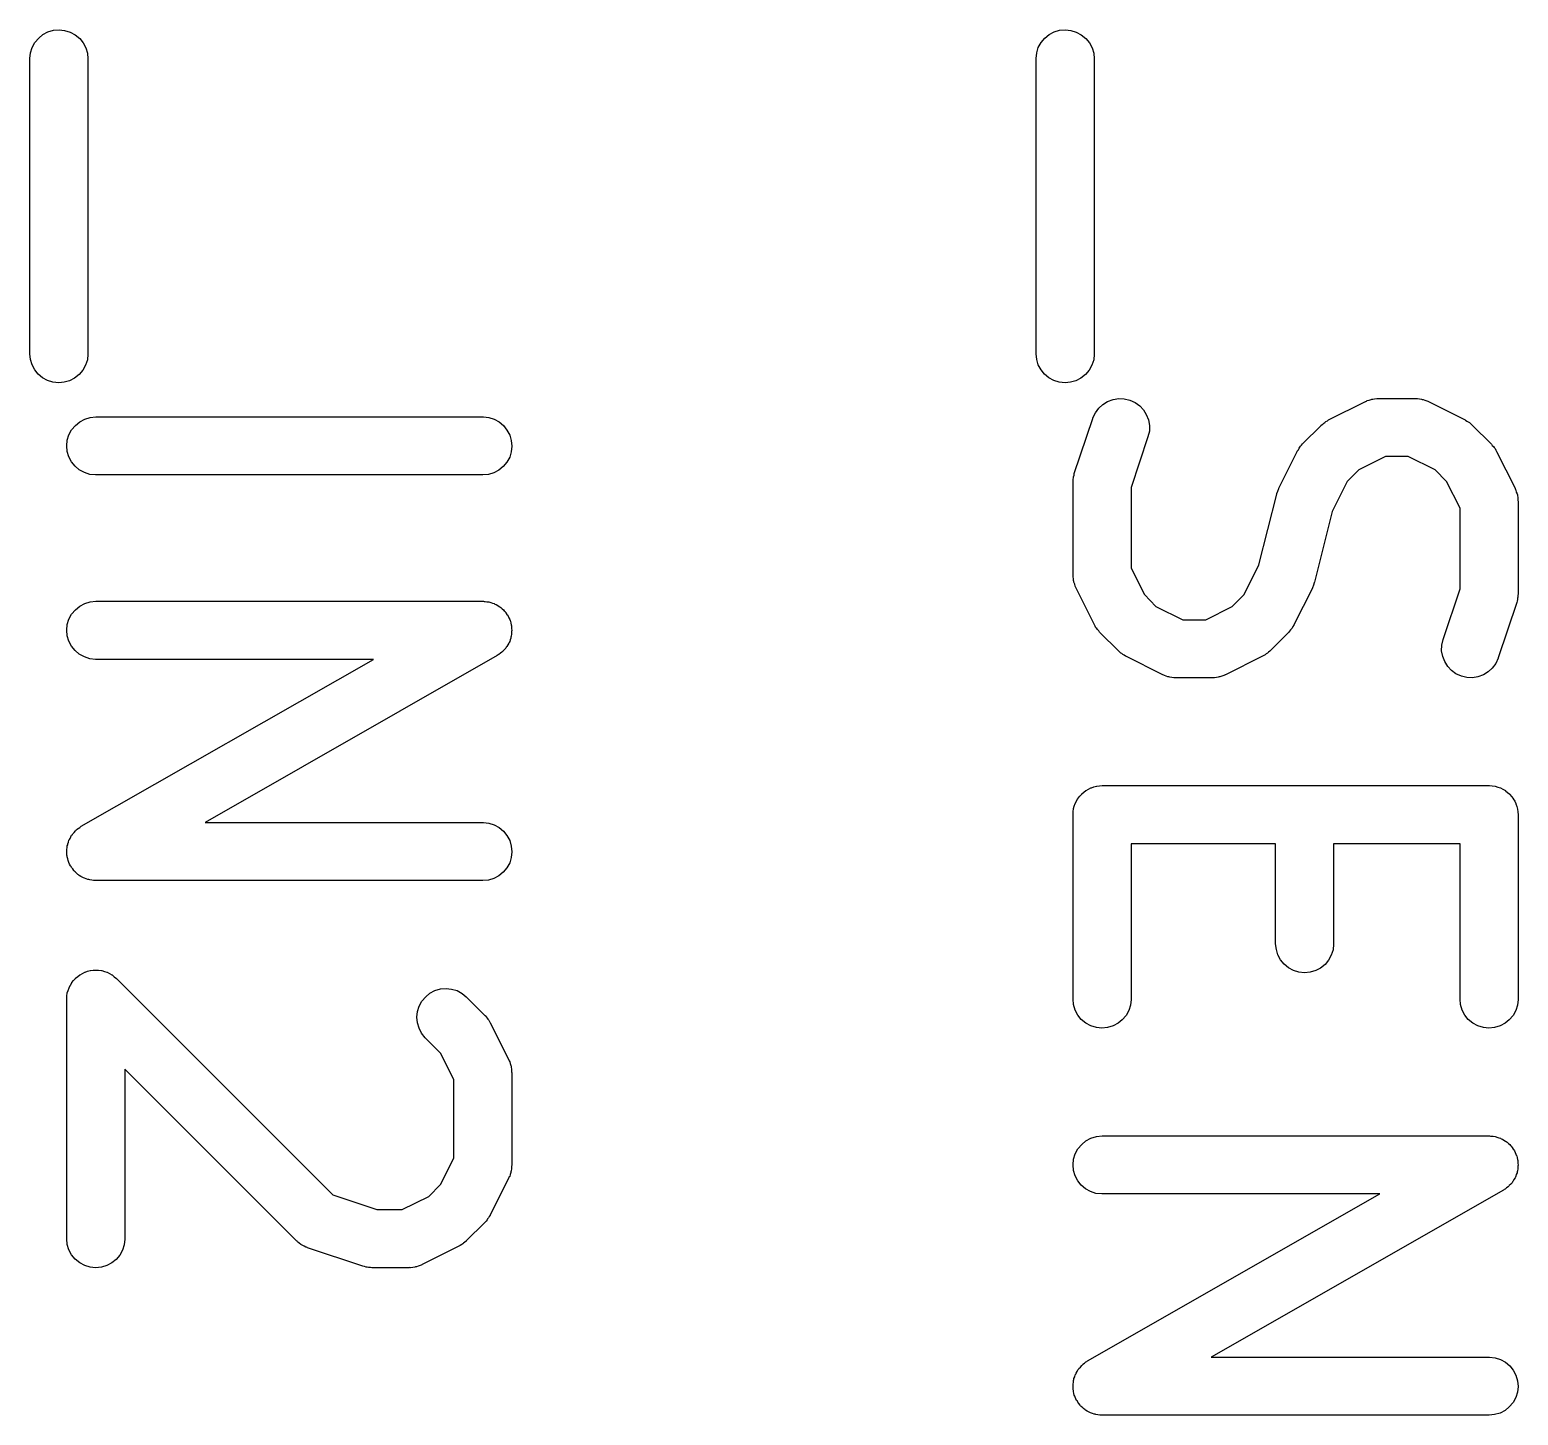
# Model space of a CAD drawing. Extents: x 156.4 to 200.3, y -120.7 to -71.6.
# Drawn here: x 167.977 to 171.823, y -83.601 to -80.022 of the extents above; entities that cross this region are included whole.
import ezdxf

# ---------------------------------------------------------------- set-up
doc = ezdxf.new("R2010")
doc.units = 0
doc.layers.add('BLACK', color=7, linetype='CONTINUOUS')

msp = doc.modelspace()

# ---------------------------------------------------------------- linework, layer by layer
at = {"layer": 'BLACK', "linetype": 'CONTINUOUS'}
for p, q in [((168, -80.0439), (168.011, -80.0347)), ((168.011, -80.0347), (168.024, -80.028)), ((168.024, -80.028), (168.038, -80.0238)), ((168.038, -80.0238), (168.053, -80.0225)), ((168.053, -80.0225), (168.067, -80.024)), ((168.067, -80.024), (168.081, -80.0284)), ((168.081, -80.0284), (168.094, -80.0353)), ((170.6, -80.0439), (170.611, -80.0347)), ((170.611, -80.0347), (170.624, -80.028)), ((170.624, -80.028), (170.638, -80.0238)), ((170.638, -80.0238), (170.653, -80.0225)), ((170.653, -80.0225), (170.667, -80.024)), ((170.667, -80.024), (170.681, -80.0284)), ((170.681, -80.0284), (170.694, -80.0353)), ((167.979, -80.0819), (167.983, -80.068)), ((167.983, -80.068), (167.99, -80.0551)), ((167.99, -80.0551), (168, -80.0439)), ((168.094, -80.0353), (168.106, -80.0447)), ((168.106, -80.0447), (168.115, -80.056)), ((168.115, -80.056), (168.122, -80.0689)), ((168.122, -80.0689), (168.126, -80.0829)), ((170.579, -80.0819), (170.583, -80.068)), ((170.583, -80.068), (170.59, -80.0551)), ((170.59, -80.0551), (170.6, -80.0439)), ((170.694, -80.0353), (170.706, -80.0447)), ((170.706, -80.0447), (170.715, -80.056)), ((170.715, -80.056), (170.722, -80.0689)), ((170.722, -80.0689), (170.726, -80.0829)), ((167.977, -80.0965), (167.979, -80.0819)), ((167.977, -80.0975), (167.977, -80.0965)), ((167.977, -80.8594), (167.977, -80.0975)), ((168.126, -80.0829), (168.127, -80.0975)), ((168.127, -80.0975), (168.127, -80.8594)), ((170.577, -80.0965), (170.579, -80.0819)), ((170.577, -80.0975), (170.577, -80.0965)), ((170.577, -80.8594), (170.577, -80.0975)), ((170.726, -80.0829), (170.727, -80.0975)), ((170.727, -80.0975), (170.727, -80.8594)), ((167.979, -80.874), (167.977, -80.8594)), ((167.983, -80.888), (167.979, -80.874)), ((168.126, -80.875), (168.121, -80.8889)), ((168.127, -80.8605), (168.126, -80.875)), ((168.127, -80.8594), (168.127, -80.8605)), ((170.579, -80.874), (170.577, -80.8594)), ((170.583, -80.888), (170.579, -80.874)), ((170.726, -80.875), (170.721, -80.8889)), ((170.727, -80.8605), (170.726, -80.875)), ((170.727, -80.8594), (170.727, -80.8605)), ((167.99, -80.9009), (167.983, -80.888)), ((167.999, -80.9123), (167.99, -80.9009)), ((168.01, -80.9216), (167.999, -80.9123)), ((168.105, -80.913), (168.093, -80.9222)), ((168.114, -80.9018), (168.105, -80.913)), ((168.121, -80.8889), (168.114, -80.9018)), ((170.59, -80.9009), (170.583, -80.888)), ((170.599, -80.9123), (170.59, -80.9009)), ((170.61, -80.9216), (170.599, -80.9123)), ((170.705, -80.913), (170.693, -80.9222)), ((170.714, -80.9018), (170.705, -80.913)), ((170.721, -80.8889), (170.714, -80.9018)), ((168.023, -80.9285), (168.01, -80.9216)), ((168.037, -80.9329), (168.023, -80.9285)), ((168.052, -80.9344), (168.037, -80.9329)), ((168.066, -80.9331), (168.052, -80.9344)), ((168.08, -80.9289), (168.066, -80.9331)), ((168.093, -80.9222), (168.08, -80.9289)), ((170.623, -80.9285), (170.61, -80.9216)), ((170.637, -80.9329), (170.623, -80.9285)), ((170.652, -80.9344), (170.637, -80.9329)), ((170.666, -80.9331), (170.652, -80.9344)), ((170.68, -80.9289), (170.666, -80.9331)), ((170.693, -80.9222), (170.68, -80.9289)), ((170.739, -81.0001), (170.75, -80.9901)), ((170.75, -80.9901), (170.762, -80.9825)), ((170.762, -80.9825), (170.776, -80.9774)), ((170.776, -80.9774), (170.791, -80.975)), ((170.791, -80.975), (170.805, -80.9755)), ((170.805, -80.9755), (170.819, -80.9789)), ((170.819, -80.9789), (170.833, -80.985)), ((170.833, -80.985), (170.845, -80.9935)), ((170.845, -80.9935), (170.855, -81.0042)), ((171.333, -81.0304), (171.428, -80.9828)), ((171.428, -80.9828), (171.429, -80.9823)), ((171.429, -80.9823), (171.431, -80.9816)), ((171.431, -80.9816), (171.433, -80.9805)), ((171.433, -80.9805), (171.438, -80.9791)), ((171.438, -80.9791), (171.443, -80.9773)), ((171.443, -80.9773), (171.445, -80.9769)), ((171.445, -80.9769), (171.447, -80.9763)), ((171.447, -80.9763), (171.452, -80.9758)), ((171.452, -80.9758), (171.458, -80.975)), ((171.458, -80.975), (171.46, -80.9751)), ((171.46, -80.9751), (171.462, -80.9749)), ((171.462, -80.9749), (171.557, -80.9749)), ((171.557, -80.9749), (171.558, -80.9749)), ((171.558, -80.9749), (171.56, -80.9751)), ((171.56, -80.9751), (171.563, -80.9751)), ((171.563, -80.9751), (171.568, -80.9759)), ((171.568, -80.9759), (171.573, -80.9765)), ((171.573, -80.9765), (171.575, -80.9772)), ((171.575, -80.9772), (171.577, -80.9776)), ((171.577, -80.9776), (171.582, -80.9794)), ((171.582, -80.9794), (171.587, -80.9809)), ((171.587, -80.9809), (171.589, -80.982)), ((171.589, -80.982), (171.591, -80.9828)), ((171.591, -80.9828), (171.686, -81.0304)), ((168.095, -81.0443), (168.106, -81.035)), ((168.106, -81.035), (168.119, -81.0282)), ((168.119, -81.0282), (168.133, -81.0239)), ((168.133, -81.0239), (168.148, -81.0225)), ((168.148, -81.0225), (169.148, -81.0225)), ((169.148, -81.0225), (169.149, -81.0225)), ((169.149, -81.0225), (169.163, -81.0241)), ((169.163, -81.0241), (169.177, -81.0286)), ((169.177, -81.0286), (169.19, -81.0356)), ((170.676, -81.169), (170.724, -81.0262)), ((170.724, -81.0252), (170.731, -81.0119)), ((170.724, -81.0262), (170.724, -81.0252)), ((170.731, -81.0119), (170.739, -81.0001)), ((170.855, -81.0042), (170.862, -81.0166)), ((170.862, -81.0166), (170.868, -81.0303)), ((170.868, -81.0303), (170.87, -81.0447)), ((171.323, -81.0365), (171.326, -81.0346)), ((171.326, -81.0346), (171.33, -81.0327)), ((171.33, -81.0327), (171.333, -81.0304)), ((171.686, -81.0304), (171.687, -81.0309)), ((171.687, -81.0309), (171.69, -81.0332)), ((171.69, -81.0332), (171.694, -81.0352)), ((171.694, -81.0352), (171.697, -81.0372)), ((168.074, -81.0824), (168.078, -81.0684)), ((168.078, -81.0684), (168.085, -81.0556)), ((168.085, -81.0556), (168.095, -81.0443)), ((169.19, -81.0356), (169.201, -81.045)), ((169.201, -81.045), (169.21, -81.0564)), ((169.21, -81.0564), (169.217, -81.0694)), ((169.217, -81.0694), (169.221, -81.0834)), ((170.866, -81.0736), (170.823, -81.2049)), ((170.87, -81.0593), (170.866, -81.0736)), ((170.87, -81.0447), (170.87, -81.0593)), ((171.266, -81.0921), (171.314, -81.0445)), ((171.314, -81.0437), (171.318, -81.0411)), ((171.314, -81.0445), (171.314, -81.0437)), ((171.318, -81.0411), (171.321, -81.0382)), ((171.321, -81.0382), (171.323, -81.0365)), ((171.697, -81.0372), (171.699, -81.0389)), ((171.699, -81.0389), (171.702, -81.0418)), ((171.702, -81.0418), (171.705, -81.0445)), ((171.705, -81.0445), (171.753, -81.0921)), ((168.073, -81.097), (168.074, -81.0824)), ((168.074, -81.1116), (168.073, -81.097)), ((168.078, -81.1256), (168.074, -81.1116)), ((169.221, -81.0834), (169.223, -81.098)), ((169.223, -81.098), (169.221, -81.1126)), ((171.204, -81.2068), (171.252, -81.1116)), ((171.252, -81.1106), (171.255, -81.1071)), ((171.252, -81.1116), (171.252, -81.1106)), ((171.255, -81.1071), (171.257, -81.1034)), ((171.257, -81.1034), (171.259, -81.101)), ((171.259, -81.101), (171.26, -81.0984)), ((171.26, -81.0984), (171.263, -81.0953)), ((171.263, -81.0953), (171.266, -81.0921)), ((171.753, -81.0921), (171.754, -81.0928)), ((171.754, -81.0928), (171.756, -81.0961)), ((171.756, -81.0961), (171.759, -81.0992)), ((171.759, -81.0992), (171.761, -81.1018)), ((171.761, -81.1018), (171.763, -81.1043)), ((171.763, -81.1043), (171.765, -81.108)), ((171.765, -81.108), (171.767, -81.1116)), ((171.767, -81.1116), (171.815, -81.2068)), ((168.085, -81.1386), (168.078, -81.1256)), ((168.094, -81.15), (168.085, -81.1386)), ((168.105, -81.1594), (168.094, -81.15)), ((169.21, -81.1394), (169.2, -81.1507)), ((169.217, -81.1266), (169.21, -81.1394)), ((169.221, -81.1126), (169.217, -81.1266)), ((171.48, -81.1249), (171.411, -81.1591)), ((171.539, -81.1249), (171.48, -81.1249)), ((171.608, -81.1591), (171.539, -81.1249)), ((168.118, -81.1664), (168.105, -81.1594)), ((168.132, -81.1709), (168.118, -81.1664)), ((168.147, -81.1725), (168.132, -81.1709)), ((168.148, -81.1725), (168.147, -81.1725)), ((169.148, -81.1725), (168.148, -81.1725)), ((169.162, -81.1711), (169.148, -81.1725)), ((169.176, -81.1668), (169.162, -81.1711)), ((169.189, -81.16), (169.176, -81.1668)), ((169.2, -81.1507), (169.189, -81.16)), ((170.673, -81.1833), (170.674, -81.1802)), ((170.673, -81.1875), (170.673, -81.1833)), ((170.673, -81.1917), (170.673, -81.1875)), ((170.674, -81.1771), (170.676, -81.1731)), ((170.674, -81.1802), (170.674, -81.1771)), ((170.676, -81.1731), (170.676, -81.169)), ((171.411, -81.1591), (171.381, -81.1895)), ((171.638, -81.1895), (171.608, -81.1591)), ((170.673, -81.1927), (170.673, -81.1917)), ((170.673, -81.4308), (170.673, -81.1927)), ((170.823, -81.2049), (170.823, -81.4131)), ((171.153, -81.4047), (171.199, -81.2222)), ((171.199, -81.2205), (171.202, -81.214)), ((171.199, -81.2208), (171.199, -81.2205)), ((171.199, -81.2212), (171.199, -81.2208)), ((171.199, -81.2222), (171.199, -81.2212)), ((171.202, -81.214), (171.204, -81.2074)), ((171.204, -81.2071), (171.204, -81.2068)), ((171.204, -81.2074), (171.204, -81.2071)), ((171.381, -81.1895), (171.342, -81.2665)), ((171.673, -81.2581), (171.638, -81.1895)), ((171.815, -81.2068), (171.815, -81.2078)), ((171.815, -81.2078), (171.816, -81.2098)), ((171.816, -81.2098), (171.817, -81.2118)), ((171.817, -81.2118), (171.818, -81.2167)), ((171.818, -81.2167), (171.82, -81.2215)), ((171.82, -81.2215), (171.821, -81.2237)), ((171.821, -81.2237), (171.821, -81.2258)), ((171.821, -81.2258), (171.822, -81.2309)), ((171.673, -81.4663), (171.673, -81.2581)), ((171.822, -81.2309), (171.822, -81.236)), ((171.822, -81.236), (171.822, -81.2382)), ((171.822, -81.2382), (171.823, -81.2404)), ((171.823, -81.2404), (171.823, -81.4785)), ((171.342, -81.2665), (171.297, -81.449)), ((170.823, -81.4131), (170.857, -81.4816)), ((171.115, -81.4816), (171.153, -81.4047)), ((170.673, -81.433), (170.673, -81.4308)), ((170.673, -81.4352), (170.673, -81.433)), ((170.674, -81.4403), (170.673, -81.4352)), ((170.674, -81.4454), (170.674, -81.4403)), ((170.675, -81.4475), (170.674, -81.4454)), ((170.675, -81.4497), (170.675, -81.4475)), ((170.677, -81.4545), (170.675, -81.4497)), ((170.678, -81.4594), (170.677, -81.4545)), ((171.294, -81.4572), (171.291, -81.4638)), ((171.296, -81.4507), (171.294, -81.4572)), ((171.297, -81.449), (171.296, -81.45)), ((171.296, -81.45), (171.296, -81.4504)), ((171.296, -81.4504), (171.296, -81.4507)), ((170.679, -81.4614), (170.678, -81.4594)), ((170.68, -81.4634), (170.679, -81.4614)), ((170.681, -81.4644), (170.68, -81.4634)), ((170.728, -81.5596), (170.681, -81.4644)), ((170.857, -81.4816), (170.887, -81.5121)), ((171.084, -81.5121), (171.115, -81.4816)), ((171.291, -81.4644), (171.243, -81.5596)), ((171.291, -81.4638), (171.291, -81.464)), ((171.291, -81.464), (171.291, -81.4644)), ((171.629, -81.5976), (171.673, -81.4663)), ((171.821, -81.494), (171.82, -81.4981)), ((171.822, -81.4879), (171.821, -81.4909)), ((171.821, -81.4909), (171.821, -81.494)), ((171.823, -81.4795), (171.822, -81.4837)), ((171.822, -81.4837), (171.822, -81.4879)), ((171.823, -81.4785), (171.823, -81.4795)), ((168.078, -81.5446), (168.085, -81.5318)), ((168.085, -81.5318), (168.095, -81.5205)), ((168.095, -81.5205), (168.106, -81.5112)), ((168.106, -81.5112), (168.119, -81.5043)), ((168.119, -81.5043), (168.133, -81.5001)), ((168.133, -81.5001), (168.148, -81.4987)), ((168.148, -81.4987), (169.148, -81.4987)), ((169.148, -81.4987), (169.149, -81.4987)), ((169.149, -81.4987), (169.151, -81.499)), ((169.151, -81.499), (169.154, -81.4989)), ((169.154, -81.4989), (169.158, -81.4998)), ((169.158, -81.4998), (169.163, -81.5003)), ((169.163, -81.5003), (169.166, -81.5011)), ((169.166, -81.5011), (169.168, -81.5015)), ((169.168, -81.5015), (169.173, -81.5033)), ((169.173, -81.5033), (169.177, -81.5048)), ((169.177, -81.5048), (169.179, -81.506)), ((169.179, -81.506), (169.182, -81.5069)), ((169.182, -81.5069), (169.186, -81.5095)), ((169.186, -81.5095), (169.19, -81.5118)), ((169.19, -81.5118), (169.192, -81.5134)), ((169.192, -81.5134), (169.194, -81.5148)), ((169.194, -81.5148), (169.198, -81.5181)), ((169.198, -81.5181), (169.201, -81.5212)), ((169.201, -81.5212), (169.203, -81.5232)), ((169.203, -81.5232), (169.205, -81.5249)), ((169.205, -81.5249), (169.207, -81.5289)), ((169.207, -81.5289), (169.21, -81.5326)), ((169.21, -81.5326), (169.212, -81.5349)), ((169.212, -81.5349), (169.213, -81.5369)), ((170.887, -81.5121), (170.956, -81.5463)), ((171.016, -81.5463), (171.084, -81.5121)), ((171.819, -81.5022), (171.771, -81.645)), ((171.82, -81.4981), (171.819, -81.5022)), ((168.073, -81.5732), (168.074, -81.5586)), ((168.074, -81.5877), (168.073, -81.5732)), ((168.074, -81.5586), (168.078, -81.5446)), ((169.213, -81.5369), (169.215, -81.5413)), ((169.215, -81.5413), (169.217, -81.5456)), ((169.217, -81.5456), (169.218, -81.548)), ((169.218, -81.548), (169.219, -81.5503)), ((169.219, -81.5503), (169.22, -81.555)), ((169.22, -81.555), (169.221, -81.5596)), ((169.221, -81.5596), (169.222, -81.5622)), ((169.222, -81.5622), (169.222, -81.5646)), ((169.222, -81.5646), (169.222, -81.5694)), ((169.222, -81.5694), (169.223, -81.5742)), ((170.73, -81.5632), (170.728, -81.5596)), ((170.732, -81.5669), (170.73, -81.5632)), ((170.734, -81.5694), (170.732, -81.5669)), ((170.736, -81.572), (170.734, -81.5694)), ((170.739, -81.5751), (170.736, -81.572)), ((170.956, -81.5463), (171.016, -81.5463)), ((171.235, -81.5728), (171.232, -81.5758)), ((171.237, -81.5702), (171.235, -81.5728)), ((171.239, -81.5678), (171.237, -81.5702)), ((171.241, -81.5641), (171.239, -81.5678)), ((171.243, -81.5605), (171.241, -81.5641)), ((171.243, -81.5596), (171.243, -81.5605)), ((168.078, -81.6018), (168.074, -81.5877)), ((168.085, -81.6148), (168.078, -81.6018)), ((169.212, -81.6114), (169.21, -81.6156)), ((169.215, -81.6073), (169.212, -81.6114)), ((169.216, -81.605), (169.215, -81.6073)), ((169.217, -81.6028), (169.216, -81.605)), ((169.218, -81.5982), (169.217, -81.6028)), ((169.22, -81.5937), (169.218, -81.5982)), ((169.221, -81.5888), (169.22, -81.5912)), ((169.22, -81.5912), (169.22, -81.5937)), ((169.222, -81.584), (169.221, -81.5888)), ((169.223, -81.5742), (169.222, -81.5767)), ((169.222, -81.5767), (169.222, -81.5793)), ((169.222, -81.5793), (169.222, -81.584)), ((170.741, -81.5784), (170.739, -81.5751)), ((170.742, -81.5791), (170.741, -81.5784)), ((170.79, -81.6267), (170.742, -81.5791)), ((171.229, -81.5791), (171.182, -81.6267)), ((171.232, -81.5758), (171.229, -81.5791)), ((171.625, -81.6265), (171.626, -81.6119)), ((171.626, -81.6119), (171.629, -81.5976)), ((168.094, -81.6262), (168.085, -81.6148)), ((168.105, -81.6356), (168.094, -81.6262)), ((168.118, -81.6426), (168.105, -81.6356)), ((168.11, -82.08), (168.865, -81.6487)), ((168.132, -81.6471), (168.118, -81.6426)), ((168.147, -81.6487), (168.132, -81.6471)), ((168.148, -81.6487), (168.147, -81.6487)), ((168.865, -81.6487), (168.148, -81.6487)), ((169.185, -81.6388), (168.43, -82.0701)), ((169.187, -81.6373), (169.185, -81.6388)), ((169.189, -81.6362), (169.187, -81.6373)), ((169.193, -81.6331), (169.189, -81.6362)), ((169.197, -81.6303), (169.193, -81.6331)), ((169.199, -81.6285), (169.197, -81.6303)), ((169.2, -81.6269), (169.199, -81.6285)), ((169.204, -81.6232), (169.2, -81.6269)), ((169.207, -81.6197), (169.204, -81.6232)), ((169.208, -81.6176), (169.207, -81.6197)), ((169.21, -81.6156), (169.208, -81.6176)), ((170.793, -81.6294), (170.79, -81.6267)), ((170.796, -81.6323), (170.793, -81.6294)), ((170.799, -81.634), (170.796, -81.6323)), ((170.801, -81.636), (170.799, -81.634)), ((170.805, -81.638), (170.801, -81.636)), ((170.808, -81.6403), (170.805, -81.638)), ((170.809, -81.6408), (170.808, -81.6403)), ((170.905, -81.6884), (170.809, -81.6408)), ((171.162, -81.6408), (171.067, -81.6884)), ((171.166, -81.6385), (171.162, -81.6408)), ((171.169, -81.6366), (171.166, -81.6385)), ((171.172, -81.6346), (171.169, -81.6366)), ((171.175, -81.633), (171.172, -81.6346)), ((171.178, -81.6301), (171.175, -81.633)), ((171.181, -81.6275), (171.178, -81.6301)), ((171.182, -81.6267), (171.181, -81.6275)), ((171.628, -81.6409), (171.625, -81.6265)), ((171.633, -81.6546), (171.628, -81.6409)), ((171.771, -81.646), (171.765, -81.6593)), ((171.771, -81.645), (171.771, -81.646)), ((170.907, -81.6892), (170.905, -81.6884)), ((171.066, -81.6889), (171.064, -81.6896)), ((171.067, -81.6884), (171.066, -81.6889)), ((171.641, -81.667), (171.633, -81.6546)), ((171.651, -81.6777), (171.641, -81.667)), ((171.662, -81.6862), (171.651, -81.6777)), ((171.676, -81.6923), (171.662, -81.6862)), ((171.733, -81.6887), (171.719, -81.6938)), ((171.745, -81.6811), (171.733, -81.6887)), ((171.756, -81.6711), (171.745, -81.6811)), ((171.765, -81.6593), (171.756, -81.6711)), ((170.909, -81.6902), (170.907, -81.6892)), ((170.913, -81.6918), (170.909, -81.6902)), ((170.918, -81.6936), (170.913, -81.6918)), ((170.92, -81.694), (170.918, -81.6936)), ((170.923, -81.6947), (170.92, -81.694)), ((170.928, -81.6952), (170.923, -81.6947)), ((170.933, -81.6961), (170.928, -81.6952)), ((170.935, -81.6961), (170.933, -81.6961)), ((170.937, -81.6963), (170.935, -81.6961)), ((170.938, -81.6963), (170.937, -81.6963)), ((171.033, -81.6963), (170.938, -81.6963)), ((171.036, -81.6961), (171.033, -81.6963)), ((171.038, -81.6962), (171.036, -81.6961)), ((171.043, -81.6954), (171.038, -81.6962)), ((171.048, -81.6949), (171.043, -81.6954)), ((171.05, -81.6942), (171.048, -81.6949)), ((171.052, -81.6939), (171.05, -81.6942)), ((171.057, -81.6921), (171.052, -81.6939)), ((171.062, -81.6906), (171.057, -81.6921)), ((171.064, -81.6896), (171.062, -81.6906)), ((171.69, -81.6956), (171.676, -81.6923)), ((171.705, -81.6962), (171.69, -81.6956)), ((171.719, -81.6938), (171.705, -81.6962)), ((170.69, -82.0021), (170.695, -81.9967)), ((170.695, -81.9963), (170.701, -81.9919)), ((170.695, -81.9965), (170.695, -81.9963)), ((170.695, -81.9967), (170.695, -81.9965)), ((170.701, -81.9919), (170.706, -81.9874)), ((170.706, -81.9873), (170.707, -81.9871)), ((170.706, -81.9874), (170.706, -81.9873)), ((170.707, -81.9871), (170.713, -81.9839)), ((170.713, -81.9839), (170.719, -81.9805)), ((170.719, -81.9805), (170.72, -81.9803)), ((170.719, -81.9805), (170.719, -81.9805)), ((170.72, -81.9803), (170.726, -81.9783)), ((170.726, -81.9783), (170.733, -81.9763)), ((170.733, -81.9763), (170.734, -81.9762)), ((170.733, -81.9763), (170.733, -81.9763)), ((170.734, -81.9762), (170.741, -81.9756)), ((170.741, -81.9756), (170.748, -81.9749)), ((170.748, -81.9749), (171.748, -81.9749)), ((171.748, -81.9749), (171.748, -81.9749)), ((171.748, -81.9749), (171.748, -81.9749)), ((171.748, -81.9749), (171.749, -81.9749)), ((171.748, -81.9749), (171.748, -81.9749)), ((171.749, -81.9749), (171.756, -81.9757)), ((171.756, -81.9757), (171.763, -81.9764)), ((171.763, -81.9764), (171.763, -81.9765)), ((171.763, -81.9765), (171.763, -81.9765)), ((171.763, -81.9765), (171.77, -81.9786)), ((171.77, -81.9786), (171.777, -81.9807)), ((171.777, -81.9807), (171.777, -81.9809)), ((171.777, -81.9809), (171.777, -81.9809)), ((171.777, -81.9809), (171.783, -81.9844)), ((171.783, -81.9844), (171.79, -81.9877)), ((171.79, -81.9877), (171.79, -81.9879)), ((171.79, -81.9879), (171.79, -81.988)), ((171.79, -81.988), (171.795, -81.9925)), ((171.795, -81.9925), (171.801, -81.997)), ((170.673, -82.0418), (170.674, -82.0348)), ((170.674, -82.0343), (170.676, -82.0275)), ((170.674, -82.0345), (170.674, -82.0343)), ((170.674, -82.0348), (170.674, -82.0345)), ((170.676, -82.0275), (170.678, -82.0208)), ((170.678, -82.0208), (170.679, -82.0206)), ((170.679, -82.0203), (170.682, -82.0141)), ((170.679, -82.0206), (170.679, -82.0203)), ((170.682, -82.0141), (170.685, -82.0079)), ((170.685, -82.0079), (170.686, -82.0077)), ((170.686, -82.0075), (170.69, -82.0021)), ((170.686, -82.0077), (170.686, -82.0075)), ((171.801, -81.997), (171.801, -81.9972)), ((171.801, -81.9972), (171.801, -81.9974)), ((171.801, -81.9974), (171.806, -82.0029)), ((171.806, -82.0029), (171.81, -82.0084)), ((171.81, -82.0084), (171.81, -82.0086)), ((171.81, -82.0086), (171.81, -82.0088)), ((171.81, -82.0088), (171.814, -82.0151)), ((171.814, -82.0151), (171.817, -82.0213)), ((171.817, -82.0213), (171.817, -82.0216)), ((171.817, -82.0216), (171.817, -82.0218)), ((171.817, -82.0218), (171.819, -82.0286)), ((171.819, -82.0286), (171.821, -82.0353)), ((168.43, -82.0701), (169.148, -82.0701)), ((169.148, -82.0701), (169.149, -82.0701)), ((169.149, -82.0701), (169.163, -82.0718)), ((169.163, -82.0718), (169.177, -82.0762)), ((170.673, -82.0488), (170.673, -82.0418)), ((170.673, -82.0493), (170.673, -82.0488)), ((170.673, -82.0494), (170.673, -82.0493)), ((170.673, -82.0499), (170.673, -82.0494)), ((170.673, -82.0494), (170.673, -82.0494)), ((170.673, -82.5261), (170.673, -82.0499)), ((171.821, -82.0353), (171.821, -82.0356)), ((171.821, -82.0356), (171.821, -82.0358)), ((171.821, -82.0358), (171.822, -82.0429)), ((171.822, -82.0429), (171.823, -82.0499)), ((171.823, -82.0499), (171.823, -82.5261)), ((168.08, -82.1138), (168.081, -82.1115)), ((168.081, -82.1115), (168.083, -82.1074)), ((168.083, -82.1074), (168.085, -82.1032)), ((168.085, -82.1032), (168.087, -82.1012)), ((168.087, -82.1012), (168.088, -82.0991)), ((168.088, -82.0991), (168.092, -82.0956)), ((168.092, -82.0956), (168.095, -82.0919)), ((168.095, -82.0919), (168.097, -82.0903)), ((168.097, -82.0903), (168.098, -82.0885)), ((168.098, -82.0885), (168.102, -82.0857)), ((168.102, -82.0857), (168.106, -82.0827)), ((168.106, -82.0827), (168.108, -82.0815)), ((168.108, -82.0815), (168.11, -82.08)), ((169.177, -82.0762), (169.19, -82.0832)), ((169.19, -82.0832), (169.201, -82.0926)), ((169.201, -82.0926), (169.21, -82.1041)), ((169.21, -82.1041), (169.217, -82.117)), ((168.073, -82.1396), (168.074, -82.1348)), ((168.073, -82.1421), (168.073, -82.1396)), ((168.073, -82.1446), (168.073, -82.1421)), ((168.073, -82.1494), (168.073, -82.1446)), ((168.073, -82.1542), (168.073, -82.1494)), ((168.074, -82.13), (168.075, -82.1276)), ((168.074, -82.1348), (168.074, -82.13)), ((168.075, -82.1251), (168.077, -82.1206)), ((168.075, -82.1276), (168.075, -82.1251)), ((168.077, -82.1206), (168.078, -82.1161)), ((168.078, -82.1161), (168.08, -82.1138)), ((169.217, -82.117), (169.221, -82.1311)), ((169.221, -82.1311), (169.223, -82.1456)), ((169.223, -82.1456), (169.221, -82.1602)), ((171.196, -82.1249), (170.823, -82.1249)), ((170.823, -82.1249), (170.823, -82.5261)), ((171.196, -82.3832), (171.196, -82.1249)), ((171.673, -82.1249), (171.346, -82.1249)), ((171.346, -82.1249), (171.346, -82.3832)), ((171.673, -82.5261), (171.673, -82.1249)), ((168.074, -82.1567), (168.073, -82.1542)), ((168.074, -82.1592), (168.074, -82.1567)), ((168.075, -82.1638), (168.074, -82.1592)), ((168.076, -82.1685), (168.075, -82.1638)), ((168.077, -82.1708), (168.076, -82.1685)), ((168.078, -82.1732), (168.077, -82.1708)), ((168.08, -82.1775), (168.078, -82.1732)), ((168.082, -82.1819), (168.08, -82.1775)), ((168.084, -82.1839), (168.082, -82.1819)), ((168.085, -82.1862), (168.084, -82.1839)), ((168.088, -82.1899), (168.085, -82.1862)), ((169.21, -82.1871), (169.2, -82.1983)), ((169.217, -82.1742), (169.21, -82.1871)), ((169.221, -82.1602), (169.217, -82.1742)), ((168.091, -82.1939), (168.088, -82.1899)), ((168.092, -82.1956), (168.091, -82.1939)), ((168.094, -82.1976), (168.092, -82.1956)), ((168.098, -82.2007), (168.094, -82.1976)), ((168.101, -82.204), (168.098, -82.2007)), ((168.103, -82.2054), (168.101, -82.204)), ((168.105, -82.207), (168.103, -82.2054)), ((168.109, -82.2093), (168.105, -82.207)), ((168.114, -82.2119), (168.109, -82.2093)), ((168.116, -82.2128), (168.114, -82.2119)), ((168.118, -82.2141), (168.116, -82.2128)), ((168.123, -82.2155), (168.118, -82.2141)), ((168.127, -82.2173), (168.123, -82.2155)), ((168.13, -82.2177), (168.127, -82.2173)), ((168.132, -82.2185), (168.13, -82.2177)), ((168.137, -82.219), (168.132, -82.2185)), ((168.142, -82.2199), (168.137, -82.219)), ((168.144, -82.2198), (168.142, -82.2199)), ((168.147, -82.2201), (168.144, -82.2198)), ((168.148, -82.2201), (168.147, -82.2201)), ((169.148, -82.2201), (168.148, -82.2201)), ((169.162, -82.2187), (169.148, -82.2201)), ((169.176, -82.2145), (169.162, -82.2187)), ((169.189, -82.2076), (169.176, -82.2145)), ((169.2, -82.1983), (169.189, -82.2076)), ((171.198, -82.3978), (171.196, -82.3832)), ((171.202, -82.4118), (171.198, -82.3978)), ((171.209, -82.4247), (171.202, -82.4118)), ((171.34, -82.4128), (171.333, -82.4256)), ((171.345, -82.3988), (171.34, -82.4128)), ((171.346, -82.3843), (171.345, -82.3988)), ((171.346, -82.3832), (171.346, -82.3843)), ((168.113, -82.4601), (168.119, -82.4566)), ((168.119, -82.4566), (168.12, -82.4565)), ((168.119, -82.4566), (168.119, -82.4566)), ((168.12, -82.4565), (168.126, -82.4545)), ((168.126, -82.4545), (168.133, -82.4524)), ((168.133, -82.4524), (168.133, -82.4524)), ((168.133, -82.4524), (168.134, -82.4524)), ((168.134, -82.4524), (168.141, -82.4517)), ((168.141, -82.4517), (168.148, -82.4511)), ((168.148, -82.4511), (168.148, -82.4511)), ((168.148, -82.4511), (168.155, -82.4518)), ((168.148, -82.4511), (168.148, -82.4511)), ((168.155, -82.4518), (168.162, -82.4526)), ((168.162, -82.4526), (168.163, -82.4526)), ((168.163, -82.4526), (168.163, -82.4526)), ((168.163, -82.4526), (168.17, -82.4547)), ((168.17, -82.4547), (168.176, -82.4568)), ((168.176, -82.4568), (168.177, -82.4569)), ((168.177, -82.4569), (168.177, -82.4569)), ((168.177, -82.4569), (168.183, -82.4604)), ((171.218, -82.4361), (171.209, -82.4247)), ((171.229, -82.4454), (171.218, -82.4361)), ((171.242, -82.4524), (171.229, -82.4454)), ((171.256, -82.4567), (171.242, -82.4524)), ((171.271, -82.4582), (171.256, -82.4567)), ((171.285, -82.4569), (171.271, -82.4582)), ((171.3, -82.4528), (171.285, -82.4569)), ((171.312, -82.446), (171.3, -82.4528)), ((171.324, -82.4368), (171.312, -82.446)), ((171.333, -82.4256), (171.324, -82.4368)), ((168.079, -82.4965), (168.082, -82.4903)), ((168.079, -82.4967), (168.079, -82.4965)), ((168.079, -82.4968), (168.079, -82.4967)), ((168.082, -82.4903), (168.086, -82.4839)), ((168.086, -82.4837), (168.09, -82.4781)), ((168.086, -82.4838), (168.086, -82.4837)), ((168.086, -82.4839), (168.086, -82.4838)), ((168.09, -82.4781), (168.095, -82.4727)), ((168.095, -82.4725), (168.101, -82.468)), ((168.095, -82.4726), (168.095, -82.4725)), ((168.095, -82.4727), (168.095, -82.4726)), ((168.101, -82.468), (168.106, -82.4635)), ((168.106, -82.4634), (168.107, -82.4633)), ((168.106, -82.4635), (168.106, -82.4634)), ((168.107, -82.4633), (168.113, -82.4601)), ((168.183, -82.4604), (168.189, -82.4637)), ((168.189, -82.4637), (168.189, -82.4638)), ((168.189, -82.4638), (168.19, -82.4639)), ((168.19, -82.4639), (168.195, -82.4685)), ((168.195, -82.4685), (168.201, -82.473)), ((168.201, -82.473), (168.76, -83.0319)), ((168.073, -82.5179), (168.074, -82.5107)), ((168.073, -82.525), (168.073, -82.5179)), ((168.073, -82.5253), (168.073, -82.525)), ((168.073, -82.5261), (168.073, -82.5253)), ((168.073, -82.5253), (168.073, -82.5253)), ((168.073, -82.5253), (168.073, -82.5253)), ((168.073, -83.1451), (168.073, -82.5261)), ((168.074, -82.5105), (168.076, -82.5037)), ((168.074, -82.5106), (168.074, -82.5105)), ((168.074, -82.5107), (168.074, -82.5106)), ((168.076, -82.5037), (168.079, -82.4968)), ((168.983, -82.5444), (168.99, -82.5315)), ((168.99, -82.5315), (169, -82.5203)), ((169, -82.5203), (169.011, -82.5111)), ((169.011, -82.5111), (169.024, -82.5042)), ((169.024, -82.5042), (169.038, -82.5001)), ((169.038, -82.5001), (169.053, -82.4987)), ((169.053, -82.4987), (169.067, -82.5002)), ((169.067, -82.5002), (169.081, -82.5044)), ((169.081, -82.5044), (169.094, -82.5114)), ((169.094, -82.5114), (169.105, -82.5207)), ((169.105, -82.5207), (169.153, -82.5683)), ((170.674, -82.5406), (170.673, -82.5261)), ((170.823, -82.5271), (170.821, -82.5417)), ((170.823, -82.5261), (170.823, -82.5271)), ((171.674, -82.5406), (171.673, -82.5261)), ((171.823, -82.5271), (171.821, -82.5417)), ((171.823, -82.5261), (171.823, -82.5271)), ((168.977, -82.5729), (168.979, -82.5584)), ((168.979, -82.5875), (168.977, -82.5729)), ((168.979, -82.5584), (168.983, -82.5444)), ((169.153, -82.5683), (169.154, -82.569)), ((169.154, -82.569), (169.156, -82.5723)), ((169.156, -82.5723), (169.159, -82.5754)), ((170.678, -82.5547), (170.674, -82.5406)), ((170.685, -82.5676), (170.678, -82.5547)), ((170.694, -82.5789), (170.685, -82.5676)), ((170.81, -82.5684), (170.8, -82.5797)), ((170.817, -82.5556), (170.81, -82.5684)), ((170.821, -82.5417), (170.817, -82.5556)), ((171.678, -82.5547), (171.674, -82.5406)), ((171.685, -82.5676), (171.678, -82.5547)), ((171.694, -82.5789), (171.685, -82.5676)), ((171.81, -82.5684), (171.8, -82.5797)), ((171.817, -82.5556), (171.81, -82.5684)), ((171.821, -82.5417), (171.817, -82.5556)), ((168.983, -82.6015), (168.979, -82.5875)), ((168.989, -82.6145), (168.983, -82.6015)), ((169.159, -82.5754), (169.161, -82.578)), ((169.161, -82.578), (169.163, -82.5805)), ((169.163, -82.5805), (169.165, -82.5842)), ((169.165, -82.5842), (169.167, -82.5878)), ((169.167, -82.5878), (169.215, -82.683)), ((170.706, -82.5882), (170.694, -82.5789)), ((170.719, -82.5952), (170.706, -82.5882)), ((170.733, -82.5995), (170.719, -82.5952)), ((170.747, -82.6011), (170.733, -82.5995)), ((170.762, -82.5997), (170.747, -82.6011)), ((170.776, -82.5956), (170.762, -82.5997)), ((170.789, -82.5888), (170.776, -82.5956)), ((170.8, -82.5797), (170.789, -82.5888)), ((171.706, -82.5882), (171.694, -82.5789)), ((171.719, -82.5952), (171.706, -82.5882)), ((171.733, -82.5995), (171.719, -82.5952)), ((171.747, -82.6011), (171.733, -82.5995)), ((171.762, -82.5997), (171.747, -82.6011)), ((171.776, -82.5956), (171.762, -82.5997)), ((171.789, -82.5888), (171.776, -82.5956)), ((171.8, -82.5797), (171.789, -82.5888)), ((168.999, -82.626), (168.989, -82.6145)), ((168.999, -82.6267), (168.999, -82.626)), ((169.038, -82.6657), (168.999, -82.6267)), ((169.073, -82.7343), (169.038, -82.6657)), ((169.215, -82.683), (169.215, -82.6839)), ((169.215, -82.6839), (169.216, -82.686)), ((169.216, -82.686), (169.217, -82.688)), ((169.217, -82.688), (169.218, -82.6929)), ((168.666, -83.1505), (168.223, -82.7071)), ((168.223, -82.7071), (168.223, -83.1451)), ((169.218, -82.6929), (169.22, -82.6977)), ((169.22, -82.6977), (169.221, -82.6999)), ((169.221, -82.6999), (169.221, -82.702)), ((169.221, -82.702), (169.222, -82.7071)), ((169.222, -82.7071), (169.222, -82.7121)), ((169.222, -82.7121), (169.222, -82.7144)), ((169.222, -82.7144), (169.223, -82.7165)), ((169.223, -82.7165), (169.223, -82.9546)), ((169.073, -82.9369), (169.073, -82.7343)), ((170.719, -82.8853), (170.733, -82.8811)), ((170.733, -82.8811), (170.748, -82.8796)), ((170.748, -82.8796), (171.748, -82.8796)), ((171.748, -82.8796), (171.749, -82.8796)), ((171.749, -82.8796), (171.751, -82.8799)), ((171.751, -82.8799), (171.754, -82.8799)), ((171.754, -82.8799), (171.758, -82.8807)), ((171.758, -82.8807), (171.763, -82.8813)), ((171.763, -82.8813), (171.766, -82.882)), ((170.678, -82.9256), (170.685, -82.9127)), ((170.685, -82.9127), (170.695, -82.9014)), ((170.695, -82.9014), (170.706, -82.8922)), ((170.706, -82.8922), (170.719, -82.8853)), ((171.766, -82.882), (171.768, -82.8825)), ((171.768, -82.8825), (171.773, -82.8843)), ((171.773, -82.8843), (171.777, -82.8857)), ((171.777, -82.8857), (171.779, -82.8869)), ((171.779, -82.8869), (171.782, -82.8879)), ((171.782, -82.8879), (171.786, -82.8904)), ((171.786, -82.8904), (171.79, -82.8928)), ((171.79, -82.8928), (171.792, -82.8944)), ((171.792, -82.8944), (171.794, -82.8957)), ((171.794, -82.8957), (171.798, -82.8991)), ((171.798, -82.8991), (171.801, -82.9022)), ((171.801, -82.9022), (171.803, -82.9041)), ((171.803, -82.9041), (171.805, -82.9059)), ((171.805, -82.9059), (171.807, -82.9098)), ((171.807, -82.9098), (171.81, -82.9136)), ((171.81, -82.9136), (171.812, -82.9158)), ((171.812, -82.9158), (171.813, -82.9179)), ((171.813, -82.9179), (171.815, -82.9223)), ((169.038, -83.0055), (169.073, -82.9369)), ((169.223, -82.9557), (169.222, -82.9579)), ((169.222, -82.9579), (169.222, -82.9601)), ((169.223, -82.9546), (169.223, -82.9557)), ((170.673, -82.9541), (170.674, -82.9396)), ((170.674, -82.9687), (170.673, -82.9541)), ((170.674, -82.9396), (170.678, -82.9256)), ((171.815, -82.9223), (171.817, -82.9265)), ((171.817, -82.9265), (171.818, -82.929)), ((171.818, -82.929), (171.819, -82.9313)), ((171.819, -82.9313), (171.82, -82.936)), ((171.82, -82.936), (171.821, -82.9406)), ((171.821, -82.9406), (171.822, -82.9431)), ((171.822, -82.9431), (171.822, -82.9456)), ((171.822, -82.9456), (171.822, -82.9504)), ((171.822, -82.9504), (171.823, -82.9552)), ((171.823, -82.9552), (171.822, -82.9577)), ((171.822, -82.9577), (171.822, -82.9602)), ((169.215, -82.9882), (169.167, -83.0834)), ((169.217, -82.9842), (169.215, -82.9861)), ((169.215, -82.9861), (169.215, -82.9882)), ((169.218, -82.9793), (169.217, -82.9842)), ((169.22, -82.9745), (169.218, -82.9793)), ((169.221, -82.9702), (169.22, -82.9723)), ((169.22, -82.9723), (169.22, -82.9745)), ((169.222, -82.9651), (169.221, -82.9702)), ((169.222, -82.9601), (169.222, -82.9651)), ((170.678, -82.9827), (170.674, -82.9687)), ((170.685, -82.9957), (170.678, -82.9827)), ((170.694, -83.0071), (170.685, -82.9957)), ((171.81, -82.9966), (171.808, -82.9985)), ((171.812, -82.9924), (171.81, -82.9966)), ((171.815, -82.9883), (171.812, -82.9924)), ((171.816, -82.9859), (171.815, -82.9883)), ((171.817, -82.9837), (171.816, -82.9859)), ((171.818, -82.9791), (171.817, -82.9837)), ((171.82, -82.9746), (171.818, -82.9791)), ((171.821, -82.9697), (171.82, -82.9721)), ((171.82, -82.9721), (171.82, -82.9746)), ((171.822, -82.9649), (171.821, -82.9697)), ((171.822, -82.9602), (171.822, -82.9649)), ((168.76, -83.0319), (168.874, -83.0701)), ((169.008, -83.0359), (169.038, -83.0055)), ((170.705, -83.0165), (170.694, -83.0071)), ((170.718, -83.0236), (170.705, -83.0165)), ((170.71, -83.461), (171.465, -83.0296)), ((170.732, -83.028), (170.718, -83.0236)), ((170.747, -83.0296), (170.732, -83.028)), ((170.748, -83.0296), (170.747, -83.0296)), ((171.465, -83.0296), (170.748, -83.0296)), ((171.785, -83.0198), (171.03, -83.4511)), ((171.787, -83.0183), (171.785, -83.0198)), ((171.789, -83.0171), (171.787, -83.0183)), ((171.793, -83.0141), (171.789, -83.0171)), ((171.797, -83.0113), (171.793, -83.0141)), ((171.799, -83.0095), (171.797, -83.0113)), ((171.8, -83.0079), (171.799, -83.0095)), ((171.804, -83.0042), (171.8, -83.0079)), ((171.807, -83.0007), (171.804, -83.0042)), ((171.808, -82.9985), (171.807, -83.0007)), ((168.874, -83.0701), (168.939, -83.0701)), ((168.939, -83.0701), (169.008, -83.0359)), ((169.153, -83.1029), (169.105, -83.1505)), ((169.156, -83.0997), (169.153, -83.1029)), ((169.159, -83.0966), (169.156, -83.0997)), ((169.16, -83.094), (169.159, -83.0966)), ((169.162, -83.0916), (169.16, -83.094)), ((169.164, -83.0879), (169.162, -83.0916)), ((169.167, -83.0844), (169.164, -83.0879)), ((169.167, -83.0834), (169.167, -83.0844)), ((168.074, -83.1597), (168.073, -83.1451)), ((168.223, -83.1462), (168.221, -83.1607)), ((168.223, -83.1451), (168.223, -83.1462)), ((168.668, -83.1519), (168.666, -83.1505)), ((169.105, -83.1505), (169.105, -83.1513)), ((168.078, -83.1737), (168.074, -83.1597)), ((168.085, -83.1866), (168.078, -83.1737)), ((168.094, -83.198), (168.085, -83.1866)), ((168.21, -83.1875), (168.2, -83.1987)), ((168.217, -83.1747), (168.21, -83.1875)), ((168.221, -83.1607), (168.217, -83.1747)), ((168.669, -83.1536), (168.668, -83.1519)), ((168.673, -83.1566), (168.669, -83.1536)), ((168.677, -83.1598), (168.673, -83.1566)), ((168.679, -83.1609), (168.677, -83.1598)), ((168.681, -83.1622), (168.679, -83.1609)), ((168.686, -83.1643), (168.681, -83.1622)), ((168.69, -83.1667), (168.686, -83.1643)), ((168.692, -83.1674), (168.69, -83.1667)), ((168.694, -83.1683), (168.692, -83.1674)), ((168.695, -83.1687), (168.694, -83.1683)), ((168.838, -83.2163), (168.695, -83.1687)), ((169.086, -83.1646), (168.991, -83.2122)), ((169.089, -83.1623), (169.086, -83.1646)), ((169.093, -83.1604), (169.089, -83.1623)), ((169.096, -83.1585), (169.093, -83.1604)), ((169.098, -83.1568), (169.096, -83.1585)), ((169.101, -83.1539), (169.098, -83.1568)), ((169.105, -83.1513), (169.101, -83.1539)), ((168.106, -83.2073), (168.094, -83.198)), ((168.119, -83.2143), (168.106, -83.2073)), ((168.133, -83.2186), (168.119, -83.2143)), ((168.147, -83.2201), (168.133, -83.2186)), ((168.162, -83.2188), (168.147, -83.2201)), ((168.176, -83.2147), (168.162, -83.2188)), ((168.189, -83.2079), (168.176, -83.2147)), ((168.2, -83.1987), (168.189, -83.2079)), ((168.842, -83.2172), (168.838, -83.2163)), ((168.846, -83.2185), (168.842, -83.2172)), ((168.849, -83.2188), (168.846, -83.2185)), ((168.852, -83.2195), (168.849, -83.2188)), ((168.857, -83.2196), (168.852, -83.2195)), ((168.861, -83.2201), (168.857, -83.2196)), ((168.862, -83.2201), (168.861, -83.2201)), ((168.957, -83.2201), (168.862, -83.2201)), ((168.959, -83.2199), (168.957, -83.2201)), ((168.962, -83.22), (168.959, -83.2199)), ((168.967, -83.2192), (168.962, -83.22)), ((168.972, -83.2187), (168.967, -83.2192)), ((168.974, -83.2181), (168.972, -83.2187)), ((168.976, -83.2177), (168.974, -83.2181)), ((168.981, -83.2159), (168.976, -83.2177)), ((168.986, -83.2145), (168.981, -83.2159)), ((168.988, -83.2134), (168.986, -83.2145)), ((168.99, -83.2127), (168.988, -83.2134)), ((168.991, -83.2122), (168.99, -83.2127)), ((171.03, -83.4511), (171.748, -83.4511)), ((171.748, -83.4511), (171.749, -83.4511)), ((171.749, -83.4511), (171.763, -83.4527)), ((171.763, -83.4527), (171.777, -83.4571)), ((171.777, -83.4571), (171.79, -83.4642)), ((170.678, -83.497), (170.68, -83.4948)), ((170.68, -83.4948), (170.681, -83.4924)), ((170.681, -83.4924), (170.683, -83.4884)), ((170.683, -83.4884), (170.685, -83.4841)), ((170.685, -83.4841), (170.687, -83.4822)), ((170.687, -83.4822), (170.688, -83.48)), ((170.688, -83.48), (170.692, -83.4766)), ((170.692, -83.4766), (170.695, -83.4729)), ((170.695, -83.4729), (170.697, -83.4713)), ((170.697, -83.4713), (170.698, -83.4694)), ((170.698, -83.4694), (170.702, -83.4666)), ((170.702, -83.4666), (170.706, -83.4636)), ((170.706, -83.4636), (170.708, -83.4624)), ((170.708, -83.4624), (170.71, -83.461)), ((171.79, -83.4642), (171.801, -83.4736)), ((171.801, -83.4736), (171.81, -83.485)), ((171.81, -83.485), (171.817, -83.498)), ((170.673, -83.5205), (170.674, -83.5158)), ((170.673, -83.523), (170.673, -83.5205)), ((170.673, -83.5255), (170.673, -83.523)), ((170.673, -83.5303), (170.673, -83.5255)), ((170.673, -83.5351), (170.673, -83.5303)), ((170.674, -83.5376), (170.673, -83.5351)), ((170.674, -83.511), (170.675, -83.5086)), ((170.674, -83.5158), (170.674, -83.511)), ((170.675, -83.5061), (170.677, -83.5016)), ((170.675, -83.5086), (170.675, -83.5061)), ((170.677, -83.5016), (170.678, -83.497)), ((171.817, -83.498), (171.821, -83.512)), ((171.821, -83.512), (171.823, -83.5266)), ((171.823, -83.5266), (171.821, -83.5412)), ((170.674, -83.5401), (170.674, -83.5376)), ((170.675, -83.5447), (170.674, -83.5401)), ((170.676, -83.5494), (170.675, -83.5447)), ((170.677, -83.5517), (170.676, -83.5494)), ((170.678, -83.5542), (170.677, -83.5517)), ((170.68, -83.5584), (170.678, -83.5542)), ((170.682, -83.5628), (170.68, -83.5584)), ((170.684, -83.5649), (170.682, -83.5628)), ((170.685, -83.5671), (170.684, -83.5649)), ((170.688, -83.5709), (170.685, -83.5671)), ((170.691, -83.5748), (170.688, -83.5709)), ((171.81, -83.568), (171.8, -83.5793)), ((171.817, -83.5551), (171.81, -83.568)), ((171.821, -83.5412), (171.817, -83.5551)), ((170.692, -83.5766), (170.691, -83.5748)), ((170.694, -83.5785), (170.692, -83.5766)), ((170.698, -83.5816), (170.694, -83.5785)), ((170.701, -83.585), (170.698, -83.5816)), ((170.703, -83.5863), (170.701, -83.585)), ((170.705, -83.588), (170.703, -83.5863)), ((170.709, -83.5903), (170.705, -83.588)), ((170.714, -83.5929), (170.709, -83.5903)), ((170.716, -83.5938), (170.714, -83.5929)), ((170.718, -83.595), (170.716, -83.5938)), ((170.723, -83.5965), (170.718, -83.595)), ((170.727, -83.5982), (170.723, -83.5965)), ((170.73, -83.5987), (170.727, -83.5982)), ((170.732, -83.5994), (170.73, -83.5987)), ((170.737, -83.6), (170.732, -83.5994)), ((170.742, -83.6008), (170.737, -83.6)), ((170.744, -83.6008), (170.742, -83.6008)), ((170.747, -83.6011), (170.744, -83.6008)), ((170.748, -83.6011), (170.747, -83.6011)), ((171.748, -83.6011), (170.748, -83.6011)), ((171.762, -83.5996), (171.748, -83.6011)), ((171.776, -83.5954), (171.762, -83.5996)), ((171.789, -83.5885), (171.776, -83.5954)), ((171.8, -83.5793), (171.789, -83.5885))]:
    msp.add_line(p, q, dxfattribs=at)

doc.saveas('drawing.dxf')
